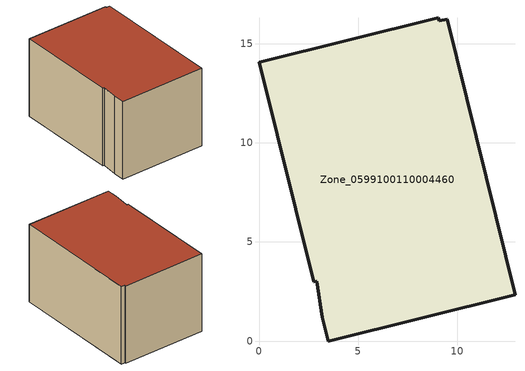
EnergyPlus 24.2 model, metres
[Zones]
Zone_0599100110004460
 floor ground (C_G): 9.09,16.14 9.48,16.23 12.91,2.35 3.49,0 3.19,1.21 2.92,3.02 2.75,2.98 0,14.05 9.05,16.29 z0
 wall outside (C_F): 3.49,0 12.91,2.35 9.48,16.23 9.09,16.14 9.05,16.29 0,14.05 2.75,2.98 2.92,3.02 3.19,1.21 3.49,0 z0:8.77
 roof outside (C_R): 9.48,16.23 9.09,16.14 9.05,16.29 0,14.05 2.75,2.98 2.92,3.02 3.19,1.21 3.49,0 12.91,2.35 z8.77
[BUILDING]
Pand.0599100110004460: North Axis=0; Terrain=City; Loads Convergence Tolerance Value=0.04; Temperature Convergence Tolerance Value=0.4; Solar Distribution=FullExterior; Maximum Number of Warmup Days=25; Minimum Number of Warmup Days=1
[Site:Location]
Rotterdam.The.Hague.AP_ZH_NLD Design_Conditions: Latitude=51.96; Longitude=4.45; Time Zone=1; Elevation=-4.5
[SITE:GROUNDTEMPERATURE:BUILDINGSURFACE]
18, 18, 18, 18, 18, 18, 18, 18, 18, 18, 18, 18
[MATERIAL] Thermal Absorptance=0.9; Solar Absorptance=0.7; Visible Absorptance=0.7
Name | Roughness | Thickness | Conductivity | Density | Specific Heat
G.D.2015-2018 | MediumSmooth | 0.15 | 0.0428571 | 540 | 1210
F.D.2015-2018 | Rough | 0.3 | 0.0666667 | 1920 | 840
R.D.2015-2018 | MediumRough | 0.2 | 0.0333333 | 1500 | 1000
[CONSTRUCTION]
C_G: G.D.2015-2018
C_F: F.D.2015-2018
C_R: R.D.2015-2018
[ZONE]
Zone_0599100110004460: Type=1; Multiplier=1; Ceiling Height=Autocalculate; Volume=Autocalculate; Floor Area=autocalculate; Part of Total Floor Area=Yes
[ZONEINFILTRATION:DESIGNFLOWRATE]
Infil_Zone_0599100110004460: Zone or ZoneList or Space or SpaceList=Zone_0599100110004460; Schedule=AlwaysOn; Design Flow Rate Calculation Method=Flow/Area; Flow Rate per Floor Area=0.0021; Constant Term Coefficient=1; Temperature Term Coefficient=0; Velocity Term Coefficient=0; Velocity Squared Term Coefficient=0
[HVACTEMPLATE:ZONE:IDEALLOADSAIRSYSTEM]
Zone_0599100110004460: Maximum Heating Supply Air Temperature=50; Minimum Cooling Supply Air Temperature=13; Maximum Heating Supply Air Humidity Ratio=0.0156; Minimum Cooling Supply Air Humidity Ratio=0.0077; Heating Limit=NoLimit; Cooling Limit=NoLimit; Dehumidification Control Type=ConstantSensibleHeatRatio; Cooling Sensible Heat Ratio=0.7; Dehumidification Setpoint=60; Humidification Control Type=None; Humidification Setpoint=30; Outdoor Air Method=None; Outdoor Air Flow Rate per Person=0.00944; Outdoor Air Flow Rate per Zone Floor Area=0; Outdoor Air Flow Rate per Zone=0; Demand Controlled Ventilation Type=None; Outdoor Air Economizer Type=NoEconomizer; Heat Recovery Type=None; Sensible Heat Recovery Effectiveness=0.7; Latent Heat Recovery Effectiveness=0.65
[ZONECONTROL:THERMOSTAT]
ThermostatControl_Zone_0599100110004460: Zone or ZoneList=Zone_0599100110004460; Control Type Schedule=DualSetpointControlType; Control 1=Thermostat_Zone_0599100110004460; Temperature Difference Between Cutout And Setpoint=0
[THERMOSTATSETPOINT:DUALSETPOINT]
Thermostat_Zone_0599100110004460: Heating Setpoint Temperature Schedule=HeatingSetpoint_Zone_0599100110004460; Cooling Setpoint Temperature Schedule=CoolingSetpoint_Zone_0599100110004460
[SCHEDULE:COMPACT]
HeatingSetpoint_Zone_0599100110004460: Through: 12/31, For: AllDays, Until: 24:00, 21
CoolingSetpoint_Zone_0599100110004460: Through: 12/31, For: AllDays, Until: 24:00, 24
DualSetpointControlType: Through: 12/31, For: AllDays, Until: 24:00, 4
AlwaysOn: Through: 12/31, For: AllDays, Until: 24:00, 1
